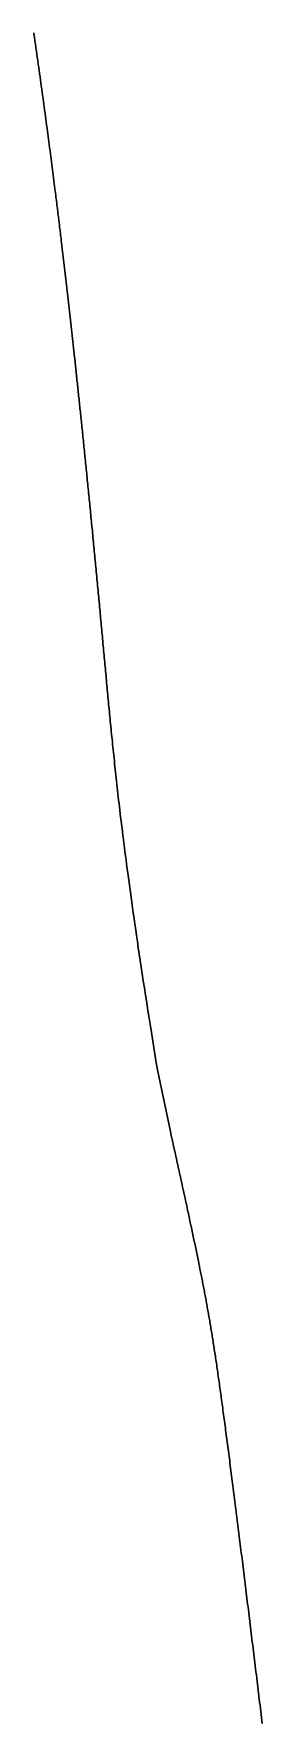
# Model space of a CAD drawing. Header units: inches. Extents: x 130170 to 284068, y 377793 to 804530.
# Drawn here: x 253832.94 to 253838.86, y 736561.41 to 736605.14 of the extents above; entities that cross this region are included whole.
import ezdxf

# ---------------------------------------------------------------- set-up
doc = ezdxf.new("R2010")
doc.units = ezdxf.units.IN
doc.header["$MEASUREMENT"] = 0
doc.layers.add('muni_il', color=7, linetype='Continuous')

msp = doc.modelspace()

# ---------------------------------------------------------------- linework, layer by layer
at = {"layer": 'muni_il'}
for points in [[(253832.939, 736605.159), (253832.944, 736605.124), (253832.949, 736605.088), (253832.954, 736605.052), (253832.96, 736605.016), (253832.965, 736604.98), (253832.97, 736604.945), (253832.975, 736604.909), (253832.98, 736604.873), (253832.985, 736604.838), (253832.991, 736604.802), (253832.996, 736604.767), (253833.001, 736604.731), (253833.006, 736604.695), (253833.011, 736604.66), (253833.016, 736604.625), (253833.021, 736604.589), (253833.026, 736604.554), (253833.031, 736604.518), (253833.036, 736604.483), (253833.042, 736604.448), (253833.047, 736604.412), (253833.052, 736604.377), (253833.057, 736604.342), (253833.062, 736604.307), (253833.067, 736604.271), (253833.072, 736604.236), (253833.077, 736604.201), (253833.082, 736604.166), (253833.086, 736604.13), (253833.091, 736604.095), (253833.096, 736604.06), (253833.101, 736604.025), (253833.106, 736603.99), (253833.111, 736603.955), (253833.116, 736603.92), (253833.121, 736603.885), (253833.126, 736603.85), (253833.13, 736603.815), (253833.135, 736603.78), (253833.14, 736603.745), (253833.145, 736603.71), (253833.15, 736603.675), (253833.155, 736603.64), (253833.16, 736603.605), (253833.164, 736603.57), (253833.169, 736603.536), (253833.174, 736603.501), (253833.179, 736603.466), (253833.184, 736603.431), (253833.188, 736603.396), (253833.193, 736603.361), (253833.198, 736603.327), (253833.202, 736603.292), (253833.207, 736603.257), (253833.212, 736603.222), (253833.217, 736603.187), (253833.221, 736603.153), (253833.226, 736603.118), (253833.231, 736603.083), (253833.236, 736603.048), (253833.24, 736603.014), (253833.245, 736602.979), (253833.25, 736602.944), (253833.254, 736602.909), (253833.259, 736602.875), (253833.264, 736602.84), (253833.268, 736602.805), (253833.273, 736602.77), (253833.277, 736602.736), (253833.282, 736602.701), (253833.287, 736602.666), (253833.291, 736602.632), (253833.296, 736602.597), (253833.3, 736602.562), (253833.305, 736602.528), (253833.31, 736602.493), (253833.314, 736602.458), (253833.319, 736602.424), (253833.323, 736602.389), (253833.328, 736602.354), (253833.333, 736602.32), (253833.337, 736602.285), (253833.342, 736602.25), (253833.346, 736602.215), (253833.351, 736602.181), (253833.355, 736602.146), (253833.36, 736602.111), (253833.364, 736602.077), (253833.369, 736602.042), (253833.373, 736602.007), (253833.378, 736601.973), (253833.382, 736601.938), (253833.387, 736601.903), (253833.391, 736601.868), (253833.396, 736601.834), (253833.4, 736601.799), (253833.405, 736601.764), (253833.409, 736601.729), (253833.414, 736601.695), (253833.418, 736601.66), (253833.423, 736601.625), (253833.427, 736601.591), (253833.432, 736601.556), (253833.436, 736601.521), (253833.44, 736601.486), (253833.445, 736601.451), (253833.449, 736601.417), (253833.454, 736601.382), (253833.458, 736601.347), (253833.463, 736601.312), (253833.467, 736601.277), (253833.471, 736601.242), (253833.476, 736601.207), (253833.48, 736601.173), (253833.485, 736601.138), (253833.489, 736601.103), (253833.493, 736601.068), (253833.498, 736601.033), (253833.502, 736600.998), (253833.507, 736600.963), (253833.511, 736600.928), (253833.515, 736600.893), (253833.52, 736600.858), (253833.524, 736600.823), (253833.528, 736600.788), (253833.533, 736600.753), (253833.537, 736600.718), (253833.541, 736600.683), (253833.546, 736600.648), (253833.55, 736600.613), (253833.554, 736600.578), (253833.559, 736600.543), (253833.563, 736600.508), (253833.567, 736600.472), (253833.572, 736600.437), (253833.576, 736600.402), (253833.58, 736600.367), (253833.585, 736600.332), (253833.589, 736600.296), (253833.593, 736600.261), (253833.598, 736600.226), (253833.602, 736600.19), (253833.606, 736600.155), (253833.61, 736600.12), (253833.615, 736600.084), (253833.619, 736600.049), (253833.623, 736600.013), (253833.628, 736599.978), (253833.632, 736599.943), (253833.636, 736599.907), (253833.64, 736599.871), (253833.645, 736599.836), (253833.649, 736599.8), (253833.653, 736599.765), (253833.657, 736599.729), (253833.662, 736599.693), (253833.666, 736599.658), (253833.67, 736599.622), (253833.675, 736599.586), (253833.679, 736599.55), (253833.683, 736599.514), (253833.687, 736599.479), (253833.692, 736599.443), (253833.696, 736599.407), (253833.7, 736599.371), (253833.704, 736599.335), (253833.709, 736599.299), (253833.713, 736599.263), (253833.717, 736599.226), (253833.721, 736599.19), (253833.726, 736599.154), (253833.73, 736599.118), (253833.734, 736599.082), (253833.738, 736599.045), (253833.743, 736599.009), (253833.747, 736598.972), (253833.751, 736598.936), (253833.755, 736598.899), (253833.76, 736598.863), (253833.764, 736598.826), (253833.768, 736598.789), (253833.772, 736598.753), (253833.777, 736598.716), (253833.781, 736598.679), (253833.785, 736598.642), (253833.789, 736598.605), (253833.794, 736598.568), (253833.798, 736598.531), (253833.802, 736598.494), (253833.806, 736598.457), (253833.811, 736598.419), (253833.815, 736598.382), (253833.819, 736598.344), (253833.824, 736598.307), (253833.828, 736598.269), (253833.832, 736598.232), (253833.836, 736598.194), (253833.841, 736598.156), (253833.845, 736598.118), (253833.849, 736598.08), (253833.853, 736598.042), (253833.858, 736598.004), (253833.862, 736597.966), (253833.866, 736597.928), (253833.871, 736597.889), (253833.875, 736597.851), (253833.879, 736597.812), (253833.884, 736597.773), (253833.888, 736597.735), (253833.892, 736597.696), (253833.897, 736597.657), (253833.901, 736597.617), (253833.905, 736597.578), (253833.91, 736597.539), (253833.914, 736597.5), (253833.919, 736597.46), (253833.923, 736597.42), (253833.927, 736597.38), (253833.932, 736597.341), (253833.936, 736597.301), (253833.941, 736597.26), (253833.945, 736597.22), (253833.949, 736597.18), (253833.954, 736597.139), (253833.958, 736597.098), (253833.963, 736597.058), (253833.967, 736597.017), (253833.972, 736596.976), (253833.976, 736596.934), (253833.981, 736596.893), (253833.985, 736596.851), (253833.99, 736596.81), (253833.994, 736596.768), (253833.999, 736596.726), (253834.003, 736596.684), (253834.008, 736596.641), (253834.013, 736596.599), (253834.017, 736596.556), (253834.022, 736596.513), (253834.026, 736596.47), (253834.031, 736596.427), (253834.036, 736596.384), (253834.04, 736596.34), (253834.045, 736596.297), (253834.05, 736596.253), (253834.054, 736596.209), (253834.059, 736596.164), (253834.064, 736596.12), (253834.069, 736596.075), (253834.073, 736596.031), (253834.078, 736595.986), (253834.083, 736595.94), (253834.088, 736595.895), (253834.092, 736595.849), (253834.097, 736595.804), (253834.102, 736595.758), (253834.107, 736595.711), (253834.112, 736595.665), (253834.117, 736595.618), (253834.122, 736595.571), (253834.127, 736595.524), (253834.132, 736595.477), (253834.137, 736595.43), (253834.142, 736595.382), (253834.147, 736595.334), (253834.152, 736595.286), (253834.157, 736595.238), (253834.162, 736595.189), (253834.167, 736595.14), (253834.172, 736595.091), (253834.177, 736595.042), (253834.182, 736594.993), (253834.187, 736594.943), (253834.192, 736594.893), (253834.198, 736594.843), (253834.203, 736594.793), (253834.208, 736594.742), (253834.213, 736594.692), (253834.218, 736594.641), (253834.224, 736594.589), (253834.229, 736594.538), (253834.234, 736594.486), (253834.24, 736594.434), (253834.245, 736594.382), (253834.25, 736594.33), (253834.256, 736594.278), (253834.261, 736594.225), (253834.266, 736594.172), (253834.272, 736594.119), (253834.277, 736594.066), (253834.283, 736594.012), (253834.288, 736593.958), (253834.293, 736593.904), (253834.299, 736593.85), (253834.304, 736593.796), (253834.31, 736593.741), (253834.315, 736593.686), (253834.321, 736593.631), (253834.327, 736593.576), (253834.332, 736593.521), (253834.338, 736593.465), (253834.343, 736593.409), (253834.349, 736593.354), (253834.354, 736593.298), (253834.36, 736593.241), (253834.366, 736593.185), (253834.371, 736593.128), (253834.377, 736593.071), (253834.383, 736593.014), (253834.388, 736592.957), (253834.394, 736592.9), (253834.4, 736592.843), (253834.405, 736592.785), (253834.411, 736592.727), (253834.417, 736592.67), (253834.422, 736592.612), (253834.428, 736592.554), (253834.434, 736592.495), (253834.439, 736592.437), (253834.445, 736592.379), (253834.451, 736592.32), (253834.457, 736592.261), (253834.462, 736592.203), (253834.468, 736592.144), (253834.474, 736592.085), (253834.48, 736592.026), (253834.485, 736591.967), (253834.491, 736591.907), (253834.497, 736591.848), (253834.502, 736591.789), (253834.508, 736591.729), (253834.514, 736591.67), (253834.52, 736591.61), (253834.525, 736591.551), (253834.531, 736591.491), (253834.537, 736591.431), (253834.543, 736591.372), (253834.548, 736591.312), (253834.554, 736591.252), (253834.56, 736591.192), (253834.565, 736591.132), (253834.571, 736591.072), (253834.577, 736591.012), (253834.582, 736590.953), (253834.588, 736590.893), (253834.594, 736590.833), (253834.599, 736590.773), (253834.605, 736590.713), (253834.611, 736590.653), (253834.616, 736590.593), (253834.622, 736590.533), (253834.628, 736590.473), (253834.633, 736590.413), (253834.639, 736590.353), (253834.644, 736590.293), (253834.65, 736590.233), (253834.656, 736590.174), (253834.661, 736590.114), (253834.667, 736590.054), (253834.672, 736589.994), (253834.678, 736589.934), (253834.683, 736589.875), (253834.689, 736589.815), (253834.694, 736589.755), (253834.7, 736589.695), (253834.706, 736589.635), (253834.711, 736589.576), (253834.717, 736589.516), (253834.722, 736589.456), (253834.728, 736589.397), (253834.733, 736589.337), (253834.739, 736589.277), (253834.744, 736589.217), (253834.75, 736589.158), (253834.755, 736589.098), (253834.761, 736589.038), (253834.766, 736588.978), (253834.772, 736588.918), (253834.777, 736588.858), (253834.783, 736588.798), (253834.788, 736588.738), (253834.794, 736588.678), (253834.8, 736588.618), (253834.805, 736588.558), (253834.811, 736588.498), (253834.817, 736588.437), (253834.822, 736588.377), (253834.828, 736588.316), (253834.833, 736588.255), (253834.839, 736588.194), (253834.845, 736588.133), (253834.851, 736588.072), (253834.857, 736588.01), (253834.862, 736587.949), (253834.868, 736587.887), (253834.874, 736587.825), (253834.88, 736587.762), (253834.886, 736587.7), (253834.892, 736587.637), (253834.898, 736587.574), (253834.904, 736587.511), (253834.91, 736587.447), (253834.916, 736587.383), (253834.923, 736587.318), (253834.929, 736587.254), (253834.936, 736587.188), (253834.942, 736587.123), (253834.949, 736587.057), (253834.955, 736586.99), (253834.962, 736586.923), (253834.969, 736586.856), (253834.976, 736586.788), (253834.983, 736586.72), (253834.99, 736586.65), (253834.997, 736586.581), (253835.004, 736586.511), (253835.011, 736586.44), (253835.019, 736586.368), (253835.027, 736586.296), (253835.034, 736586.223), (253835.042, 736586.149), (253835.05, 736586.074), (253835.058, 736585.999), (253835.067, 736585.923), (253835.075, 736585.845), (253835.084, 736585.767), (253835.093, 736585.688), (253835.102, 736585.608), (253835.111, 736585.527), (253835.12, 736585.445), (253835.129, 736585.362), (253835.139, 736585.277), (253835.149, 736585.192), (253835.159, 736585.105), (253835.17, 736585.017), (253835.18, 736584.927), (253835.191, 736584.836), (253835.202, 736584.744), (253835.214, 736584.65), (253835.226, 736584.555), (253835.238, 736584.458), (253835.25, 736584.359), (253835.262, 736584.259), (253835.275, 736584.156), (253835.288, 736584.052), (253835.302, 736583.946), (253835.316, 736583.838), (253835.33, 736583.728), (253835.345, 736583.616), (253835.36, 736583.501), (253835.376, 736583.384), (253835.392, 736583.265), (253835.408, 736583.144), (253835.425, 736583.019), (253835.443, 736582.892), (253835.461, 736582.763), (253835.479, 736582.63), (253835.498, 736582.495), (253835.517, 736582.356), (253835.538, 736582.214), (253835.558, 736582.069), (253835.58, 736581.921), (253835.602, 736581.769), (253835.625, 736581.613), (253835.648, 736581.454), (253835.672, 736581.291), (253835.697, 736581.124), (253835.723, 736580.952), (253835.75, 736580.777), (253835.777, 736580.597), (253835.805, 736580.412), (253835.834, 736580.223), (253835.865, 736580.029), (253835.896, 736579.83), (253835.928, 736579.627), (253835.961, 736579.418), (253835.995, 736579.203), (253836.031, 736578.983), (253836.067, 736578.758), (253836.105, 736578.527), (253836.144, 736578.29), (253836.479, 736576.696), (253836.504, 736576.584), (253836.516, 736576.529), (253836.528, 736576.474), (253836.54, 736576.42), (253836.553, 736576.365), (253836.564, 736576.311), (253836.576, 736576.257), (253836.588, 736576.203), (253836.6, 736576.149), (253836.612, 736576.096), (253836.624, 736576.042), (253836.636, 736575.989), (253836.647, 736575.936), (253836.659, 736575.883), (253836.67, 736575.83), (253836.682, 736575.778), (253836.694, 736575.725), (253836.705, 736575.673), (253836.716, 736575.621), (253836.728, 736575.569), (253836.739, 736575.517), (253836.75, 736575.465), (253836.762, 736575.414), (253836.773, 736575.363), (253836.784, 736575.311), (253836.795, 736575.261), (253836.806, 736575.21), (253836.817, 736575.159), (253836.828, 736575.109), (253836.839, 736575.059), (253836.85, 736575.009), (253836.861, 736574.959), (253836.871, 736574.91), (253836.882, 736574.861), (253836.893, 736574.812), (253836.903, 736574.763), (253836.914, 736574.715), (253836.924, 736574.666), (253836.934, 736574.618), (253836.945, 736574.571), (253836.955, 736574.523), (253836.965, 736574.476), (253836.975, 736574.429), (253836.985, 736574.382), (253836.995, 736574.336), (253837.005, 736574.289), (253837.015, 736574.243), (253837.024, 736574.198), (253837.034, 736574.152), (253837.044, 736574.107), (253837.053, 736574.062), (253837.063, 736574.017), (253837.072, 736573.973), (253837.081, 736573.929), (253837.091, 736573.885), (253837.1, 736573.841), (253837.109, 736573.798), (253837.118, 736573.755), (253837.127, 736573.712), (253837.136, 736573.669), (253837.145, 736573.627), (253837.154, 736573.584), (253837.162, 736573.543), (253837.171, 736573.501), (253837.179, 736573.459), (253837.188, 736573.418), (253837.196, 736573.377), (253837.205, 736573.336), (253837.213, 736573.295), (253837.221, 736573.255), (253837.23, 736573.215), (253837.238, 736573.175), (253837.246, 736573.135), (253837.254, 736573.095), (253837.262, 736573.056), (253837.27, 736573.016), (253837.277, 736572.977), (253837.285, 736572.938), (253837.293, 736572.899), (253837.301, 736572.86), (253837.308, 736572.821), (253837.316, 736572.783), (253837.323, 736572.744), (253837.331, 736572.706), (253837.338, 736572.668), (253837.345, 736572.629), (253837.353, 736572.591), (253837.36, 736572.553), (253837.367, 736572.515), (253837.374, 736572.477), (253837.382, 736572.439), (253837.389, 736572.401), (253837.396, 736572.363), (253837.403, 736572.325), (253837.41, 736572.287), (253837.417, 736572.249), (253837.424, 736572.211), (253837.43, 736572.173), (253837.437, 736572.135), (253837.444, 736572.097), (253837.451, 736572.058), (253837.458, 736572.02), (253837.465, 736571.981), (253837.471, 736571.943), (253837.478, 736571.904), (253837.485, 736571.865), (253837.491, 736571.826), (253837.498, 736571.787), (253837.505, 736571.748), (253837.512, 736571.708), (253837.518, 736571.669), (253837.525, 736571.629), (253837.532, 736571.589), (253837.538, 736571.549), (253837.545, 736571.508), (253837.551, 736571.468), (253837.558, 736571.427), (253837.565, 736571.386), (253837.571, 736571.344), (253837.578, 736571.302), (253837.585, 736571.261), (253837.591, 736571.218), (253837.598, 736571.176), (253837.605, 736571.133), (253837.611, 736571.09), (253837.618, 736571.046), (253837.625, 736571.003), (253837.631, 736570.959), (253837.638, 736570.914), (253837.645, 736570.87), (253837.651, 736570.825), (253837.658, 736570.779), (253837.665, 736570.733), (253837.672, 736570.687), (253837.679, 736570.641), (253837.685, 736570.594), (253837.692, 736570.547), (253837.699, 736570.499), (253837.706, 736570.451), (253837.713, 736570.403), (253837.72, 736570.354), (253837.727, 736570.305), (253837.734, 736570.256), (253837.741, 736570.206), (253837.748, 736570.156), (253837.756, 736570.105), (253837.763, 736570.054), (253837.77, 736570.003), (253837.777, 736569.951), (253837.784, 736569.899), (253837.792, 736569.846), (253837.799, 736569.793), (253837.806, 736569.74), (253837.814, 736569.686), (253837.821, 736569.632), (253837.828, 736569.577), (253837.836, 736569.522), (253837.843, 736569.467), (253837.851, 736569.411), (253837.858, 736569.355), (253837.866, 736569.299), (253837.873, 736569.242), (253837.881, 736569.185), (253837.889, 736569.127), (253837.897, 736569.069), (253837.904, 736569.011), (253837.912, 736568.952), (253837.92, 736568.893), (253837.928, 736568.833), (253837.936, 736568.774), (253837.944, 736568.713), (253837.952, 736568.653), (253837.959, 736568.592), (253837.968, 736568.531), (253837.976, 736568.469), (253837.984, 736568.407), (253837.992, 736568.345), (253838, 736568.283), (253838.008, 736568.22), (253838.016, 736568.156), (253838.024, 736568.093), (253838.033, 736568.029), (253838.041, 736567.965), (253838.049, 736567.9), (253838.058, 736567.836), (253838.066, 736567.771), (253838.074, 736567.705), (253838.083, 736567.64), (253838.091, 736567.574), (253838.1, 736567.508), (253838.108, 736567.441), (253838.116, 736567.374), (253838.125, 736567.307), (253838.134, 736567.24), (253838.142, 736567.172), (253838.151, 736567.105), (253838.159, 736567.037), (253838.168, 736566.968), (253838.177, 736566.9), (253838.185, 736566.831), (253838.194, 736566.762), (253838.203, 736566.693), (253838.212, 736566.623), (253838.22, 736566.554), (253838.229, 736566.484), (253838.238, 736566.413), (253838.247, 736566.343), (253838.256, 736566.273), (253838.264, 736566.202), (253838.273, 736566.131), (253838.282, 736566.06), (253838.291, 736565.988), (253838.3, 736565.917), (253838.309, 736565.845), (253838.318, 736565.773), (253838.327, 736565.701), (253838.336, 736565.628), (253838.345, 736565.556), (253838.354, 736565.483), (253838.363, 736565.41), (253838.372, 736565.337), (253838.381, 736565.264), (253838.39, 736565.191), (253838.399, 736565.117), (253838.409, 736565.044), (253838.418, 736564.97), (253838.427, 736564.896), (253838.436, 736564.821), (253838.445, 736564.747), (253838.454, 736564.673), (253838.463, 736564.598), (253838.473, 736564.523), (253838.482, 736564.448), (253838.491, 736564.373), (253838.5, 736564.298), (253838.51, 736564.223), (253838.519, 736564.147), (253838.528, 736564.072), (253838.537, 736563.996), (253838.547, 736563.92), (253838.556, 736563.844), (253838.566, 736563.768), (253838.575, 736563.691), (253838.584, 736563.615), (253838.593, 736563.538), (253838.603, 736563.462), (253838.612, 736563.385), (253838.622, 736563.308), (253838.631, 736563.231), (253838.641, 736563.154), (253838.65, 736563.076), (253838.659, 736562.999), (253838.669, 736562.921), (253838.678, 736562.844), (253838.688, 736562.766), (253838.697, 736562.688), (253838.707, 736562.61), (253838.716, 736562.532), (253838.726, 736562.454), (253838.735, 736562.376), (253838.745, 736562.297), (253838.754, 736562.219), (253838.764, 736562.14), (253838.774, 736562.062), (253838.783, 736561.983), (253838.793, 736561.904), (253838.802, 736561.825), (253838.812, 736561.746), (253838.822, 736561.667), (253838.831, 736561.587), (253838.841, 736561.508), (253838.851, 736561.429), (253838.86, 736561.349)], [(253838.86, 736561.349), (253838.851, 736561.429), (253838.841, 736561.508), (253838.831, 736561.587), (253838.822, 736561.667), (253838.812, 736561.746), (253838.802, 736561.825), (253838.793, 736561.904), (253838.783, 736561.983), (253838.774, 736562.062), (253838.764, 736562.14), (253838.754, 736562.219), (253838.745, 736562.297), (253838.735, 736562.376), (253838.726, 736562.454), (253838.716, 736562.532), (253838.707, 736562.61), (253838.697, 736562.688), (253838.688, 736562.766), (253838.678, 736562.844), (253838.669, 736562.921), (253838.659, 736562.999), (253838.65, 736563.076), (253838.641, 736563.154), (253838.631, 736563.231), (253838.622, 736563.308), (253838.612, 736563.385), (253838.603, 736563.462), (253838.593, 736563.538), (253838.584, 736563.615), (253838.575, 736563.691), (253838.566, 736563.768), (253838.556, 736563.844), (253838.547, 736563.92), (253838.537, 736563.996), (253838.528, 736564.072), (253838.519, 736564.147), (253838.51, 736564.223), (253838.5, 736564.298), (253838.491, 736564.373), (253838.482, 736564.448), (253838.473, 736564.523), (253838.463, 736564.598), (253838.454, 736564.673), (253838.445, 736564.747), (253838.436, 736564.821), (253838.427, 736564.896), (253838.418, 736564.97), (253838.409, 736565.044), (253838.399, 736565.117), (253838.39, 736565.191), (253838.381, 736565.264), (253838.372, 736565.337), (253838.363, 736565.41), (253838.354, 736565.483), (253838.345, 736565.556), (253838.336, 736565.628), (253838.327, 736565.701), (253838.318, 736565.773), (253838.309, 736565.845), (253838.3, 736565.917), (253838.291, 736565.988), (253838.282, 736566.06), (253838.273, 736566.131), (253838.264, 736566.202), (253838.256, 736566.273), (253838.247, 736566.343), (253838.238, 736566.413), (253838.229, 736566.484), (253838.22, 736566.554), (253838.212, 736566.623), (253838.203, 736566.693), (253838.194, 736566.762), (253838.185, 736566.831), (253838.177, 736566.9), (253838.168, 736566.968), (253838.159, 736567.037), (253838.151, 736567.105), (253838.142, 736567.172), (253838.134, 736567.24), (253838.125, 736567.307), (253838.116, 736567.374), (253838.108, 736567.441), (253838.1, 736567.508), (253838.091, 736567.574), (253838.083, 736567.64), (253838.074, 736567.705), (253838.066, 736567.771), (253838.058, 736567.836), (253838.049, 736567.9), (253838.041, 736567.965), (253838.033, 736568.029), (253838.024, 736568.093), (253838.016, 736568.156), (253838.008, 736568.22), (253838, 736568.283), (253837.992, 736568.345), (253837.984, 736568.407), (253837.976, 736568.469), (253837.968, 736568.531), (253837.959, 736568.592), (253837.952, 736568.653), (253837.944, 736568.713), (253837.936, 736568.774), (253837.928, 736568.833), (253837.92, 736568.893), (253837.912, 736568.952), (253837.904, 736569.011), (253837.897, 736569.069), (253837.889, 736569.127), (253837.881, 736569.185), (253837.873, 736569.242), (253837.866, 736569.299), (253837.858, 736569.355), (253837.851, 736569.411), (253837.843, 736569.467), (253837.836, 736569.522), (253837.828, 736569.577), (253837.821, 736569.632), (253837.814, 736569.686), (253837.806, 736569.74), (253837.799, 736569.793), (253837.792, 736569.846), (253837.784, 736569.899), (253837.777, 736569.951), (253837.77, 736570.003), (253837.763, 736570.054), (253837.756, 736570.105), (253837.748, 736570.156), (253837.741, 736570.206), (253837.734, 736570.256), (253837.727, 736570.305), (253837.72, 736570.354), (253837.713, 736570.403), (253837.706, 736570.451), (253837.699, 736570.499), (253837.692, 736570.547), (253837.685, 736570.594), (253837.679, 736570.641), (253837.672, 736570.687), (253837.665, 736570.733), (253837.658, 736570.779), (253837.651, 736570.825), (253837.645, 736570.87), (253837.638, 736570.914), (253837.631, 736570.959), (253837.625, 736571.003), (253837.618, 736571.046), (253837.611, 736571.09), (253837.605, 736571.133), (253837.598, 736571.176), (253837.591, 736571.218), (253837.585, 736571.261), (253837.578, 736571.302), (253837.571, 736571.344), (253837.565, 736571.386), (253837.558, 736571.427), (253837.551, 736571.468), (253837.545, 736571.508), (253837.538, 736571.549), (253837.532, 736571.589), (253837.525, 736571.629), (253837.518, 736571.669), (253837.512, 736571.708), (253837.505, 736571.748), (253837.498, 736571.787), (253837.491, 736571.826), (253837.485, 736571.865), (253837.478, 736571.904), (253837.471, 736571.943), (253837.465, 736571.981), (253837.458, 736572.02), (253837.451, 736572.058), (253837.444, 736572.097), (253837.437, 736572.135), (253837.43, 736572.173), (253837.424, 736572.211), (253837.417, 736572.249), (253837.41, 736572.287), (253837.403, 736572.325), (253837.396, 736572.363), (253837.389, 736572.401), (253837.382, 736572.439), (253837.374, 736572.477), (253837.367, 736572.515), (253837.36, 736572.553), (253837.353, 736572.591), (253837.345, 736572.629), (253837.338, 736572.668), (253837.331, 736572.706), (253837.323, 736572.744), (253837.316, 736572.783), (253837.308, 736572.821), (253837.301, 736572.86), (253837.293, 736572.899), (253837.285, 736572.938), (253837.277, 736572.977), (253837.27, 736573.016), (253837.262, 736573.056), (253837.254, 736573.095), (253837.246, 736573.135), (253837.238, 736573.175), (253837.23, 736573.215), (253837.221, 736573.255), (253837.213, 736573.295), (253837.205, 736573.336), (253837.196, 736573.377), (253837.188, 736573.418), (253837.179, 736573.459), (253837.171, 736573.501), (253837.162, 736573.543), (253837.154, 736573.584), (253837.145, 736573.627), (253837.136, 736573.669), (253837.127, 736573.712), (253837.118, 736573.755), (253837.109, 736573.798), (253837.1, 736573.841), (253837.091, 736573.885), (253837.081, 736573.929), (253837.072, 736573.973), (253837.063, 736574.017), (253837.053, 736574.062), (253837.044, 736574.107), (253837.034, 736574.152), (253837.024, 736574.198), (253837.015, 736574.243), (253837.005, 736574.289), (253836.995, 736574.336), (253836.985, 736574.382), (253836.975, 736574.429), (253836.965, 736574.476), (253836.955, 736574.523), (253836.945, 736574.571), (253836.934, 736574.618), (253836.924, 736574.666), (253836.914, 736574.715), (253836.903, 736574.763), (253836.893, 736574.812), (253836.882, 736574.861), (253836.871, 736574.91), (253836.861, 736574.959), (253836.85, 736575.009), (253836.839, 736575.059), (253836.828, 736575.109), (253836.817, 736575.159), (253836.806, 736575.21), (253836.795, 736575.261), (253836.784, 736575.311), (253836.773, 736575.363), (253836.762, 736575.414), (253836.75, 736575.465), (253836.739, 736575.517), (253836.728, 736575.569), (253836.716, 736575.621), (253836.705, 736575.673), (253836.694, 736575.725), (253836.682, 736575.778), (253836.67, 736575.83), (253836.659, 736575.883), (253836.647, 736575.936), (253836.636, 736575.989), (253836.624, 736576.042), (253836.612, 736576.096), (253836.6, 736576.149), (253836.588, 736576.203), (253836.576, 736576.257), (253836.564, 736576.311), (253836.553, 736576.365), (253836.54, 736576.42), (253836.528, 736576.474), (253836.516, 736576.529), (253836.504, 736576.584), (253836.479, 736576.696), (253836.144, 736578.29), (253836.105, 736578.527), (253836.067, 736578.758), (253836.031, 736578.983), (253835.995, 736579.203), (253835.961, 736579.418), (253835.928, 736579.627), (253835.896, 736579.83), (253835.865, 736580.029), (253835.834, 736580.223), (253835.805, 736580.412), (253835.777, 736580.597), (253835.75, 736580.777), (253835.723, 736580.952), (253835.697, 736581.124), (253835.672, 736581.291), (253835.648, 736581.454), (253835.625, 736581.613), (253835.602, 736581.769), (253835.58, 736581.921), (253835.558, 736582.069), (253835.538, 736582.214), (253835.517, 736582.356), (253835.498, 736582.495), (253835.479, 736582.63), (253835.461, 736582.763), (253835.443, 736582.892), (253835.425, 736583.019), (253835.408, 736583.144), (253835.392, 736583.265), (253835.376, 736583.384), (253835.36, 736583.501), (253835.345, 736583.616), (253835.33, 736583.728), (253835.316, 736583.838), (253835.302, 736583.946), (253835.288, 736584.052), (253835.275, 736584.156), (253835.262, 736584.259), (253835.25, 736584.359), (253835.238, 736584.458), (253835.226, 736584.555), (253835.214, 736584.65), (253835.202, 736584.744), (253835.191, 736584.836), (253835.18, 736584.927), (253835.17, 736585.017), (253835.159, 736585.105), (253835.149, 736585.192), (253835.139, 736585.277), (253835.129, 736585.362), (253835.12, 736585.445), (253835.111, 736585.527), (253835.102, 736585.608), (253835.093, 736585.688), (253835.084, 736585.767), (253835.075, 736585.845), (253835.067, 736585.923), (253835.058, 736585.999), (253835.05, 736586.074), (253835.042, 736586.149), (253835.034, 736586.223), (253835.027, 736586.296), (253835.019, 736586.368), (253835.011, 736586.44), (253835.004, 736586.511), (253834.997, 736586.581), (253834.99, 736586.65), (253834.983, 736586.72), (253834.976, 736586.788), (253834.969, 736586.856), (253834.962, 736586.923), (253834.955, 736586.99), (253834.949, 736587.057), (253834.942, 736587.123), (253834.936, 736587.188), (253834.929, 736587.254), (253834.923, 736587.318), (253834.916, 736587.383), (253834.91, 736587.447), (253834.904, 736587.511), (253834.898, 736587.574), (253834.892, 736587.637), (253834.886, 736587.7), (253834.88, 736587.762), (253834.874, 736587.825), (253834.868, 736587.887), (253834.862, 736587.949), (253834.857, 736588.01), (253834.851, 736588.072), (253834.845, 736588.133), (253834.839, 736588.194), (253834.833, 736588.255), (253834.828, 736588.316), (253834.822, 736588.377), (253834.817, 736588.437), (253834.811, 736588.498), (253834.805, 736588.558), (253834.8, 736588.618), (253834.794, 736588.678), (253834.788, 736588.738), (253834.783, 736588.798), (253834.777, 736588.858), (253834.772, 736588.918), (253834.766, 736588.978), (253834.761, 736589.038), (253834.755, 736589.098), (253834.75, 736589.158), (253834.744, 736589.217), (253834.739, 736589.277), (253834.733, 736589.337), (253834.728, 736589.397), (253834.722, 736589.456), (253834.717, 736589.516), (253834.711, 736589.576), (253834.706, 736589.635), (253834.7, 736589.695), (253834.694, 736589.755), (253834.689, 736589.815), (253834.683, 736589.875), (253834.678, 736589.934), (253834.672, 736589.994), (253834.667, 736590.054), (253834.661, 736590.114), (253834.656, 736590.174), (253834.65, 736590.233), (253834.644, 736590.293), (253834.639, 736590.353), (253834.633, 736590.413), (253834.628, 736590.473), (253834.622, 736590.533), (253834.616, 736590.593), (253834.611, 736590.653), (253834.605, 736590.713), (253834.599, 736590.773), (253834.594, 736590.833), (253834.588, 736590.893), (253834.582, 736590.953), (253834.577, 736591.012), (253834.571, 736591.072), (253834.565, 736591.132), (253834.56, 736591.192), (253834.554, 736591.252), (253834.548, 736591.312), (253834.543, 736591.372), (253834.537, 736591.431), (253834.531, 736591.491), (253834.525, 736591.551), (253834.52, 736591.61), (253834.514, 736591.67), (253834.508, 736591.729), (253834.502, 736591.789), (253834.497, 736591.848), (253834.491, 736591.907), (253834.485, 736591.967), (253834.48, 736592.026), (253834.474, 736592.085), (253834.468, 736592.144), (253834.462, 736592.203), (253834.457, 736592.261), (253834.451, 736592.32), (253834.445, 736592.379), (253834.439, 736592.437), (253834.434, 736592.495), (253834.428, 736592.554), (253834.422, 736592.612), (253834.417, 736592.67), (253834.411, 736592.727), (253834.405, 736592.785), (253834.4, 736592.843), (253834.394, 736592.9), (253834.388, 736592.957), (253834.383, 736593.014), (253834.377, 736593.071), (253834.371, 736593.128), (253834.366, 736593.185), (253834.36, 736593.241), (253834.354, 736593.298), (253834.349, 736593.354), (253834.343, 736593.409), (253834.338, 736593.465), (253834.332, 736593.521), (253834.327, 736593.576), (253834.321, 736593.631), (253834.315, 736593.686), (253834.31, 736593.741), (253834.304, 736593.796), (253834.299, 736593.85), (253834.293, 736593.904), (253834.288, 736593.958), (253834.283, 736594.012), (253834.277, 736594.066), (253834.272, 736594.119), (253834.266, 736594.172), (253834.261, 736594.225), (253834.256, 736594.278), (253834.25, 736594.33), (253834.245, 736594.382), (253834.24, 736594.434), (253834.234, 736594.486), (253834.229, 736594.538), (253834.224, 736594.589), (253834.218, 736594.641), (253834.213, 736594.692), (253834.208, 736594.742), (253834.203, 736594.793), (253834.198, 736594.843), (253834.192, 736594.893), (253834.187, 736594.943), (253834.182, 736594.993), (253834.177, 736595.042), (253834.172, 736595.091), (253834.167, 736595.14), (253834.162, 736595.189), (253834.157, 736595.238), (253834.152, 736595.286), (253834.147, 736595.334), (253834.142, 736595.382), (253834.137, 736595.43), (253834.132, 736595.477), (253834.127, 736595.524), (253834.122, 736595.571), (253834.117, 736595.618), (253834.112, 736595.665), (253834.107, 736595.711), (253834.102, 736595.758), (253834.097, 736595.804), (253834.092, 736595.849), (253834.088, 736595.895), (253834.083, 736595.94), (253834.078, 736595.986), (253834.073, 736596.031), (253834.069, 736596.075), (253834.064, 736596.12), (253834.059, 736596.164), (253834.054, 736596.209), (253834.05, 736596.253), (253834.045, 736596.297), (253834.04, 736596.34), (253834.036, 736596.384), (253834.031, 736596.427), (253834.026, 736596.47), (253834.022, 736596.513), (253834.017, 736596.556), (253834.013, 736596.599), (253834.008, 736596.641), (253834.003, 736596.684), (253833.999, 736596.726), (253833.994, 736596.768), (253833.99, 736596.81), (253833.985, 736596.851), (253833.981, 736596.893), (253833.976, 736596.934), (253833.972, 736596.976), (253833.967, 736597.017), (253833.963, 736597.058), (253833.958, 736597.098), (253833.954, 736597.139), (253833.949, 736597.18), (253833.945, 736597.22), (253833.941, 736597.26), (253833.936, 736597.301), (253833.932, 736597.341), (253833.927, 736597.38), (253833.923, 736597.42), (253833.919, 736597.46), (253833.914, 736597.5), (253833.91, 736597.539), (253833.905, 736597.578), (253833.901, 736597.617), (253833.897, 736597.657), (253833.892, 736597.696), (253833.888, 736597.735), (253833.884, 736597.773), (253833.879, 736597.812), (253833.875, 736597.851), (253833.871, 736597.889), (253833.866, 736597.928), (253833.862, 736597.966), (253833.858, 736598.004), (253833.853, 736598.042), (253833.849, 736598.08), (253833.845, 736598.118), (253833.841, 736598.156), (253833.836, 736598.194), (253833.832, 736598.232), (253833.828, 736598.269), (253833.824, 736598.307), (253833.819, 736598.344), (253833.815, 736598.382), (253833.811, 736598.419), (253833.806, 736598.457), (253833.802, 736598.494), (253833.798, 736598.531), (253833.794, 736598.568), (253833.789, 736598.605), (253833.785, 736598.642), (253833.781, 736598.679), (253833.777, 736598.716), (253833.772, 736598.753), (253833.768, 736598.789), (253833.764, 736598.826), (253833.76, 736598.863), (253833.755, 736598.899), (253833.751, 736598.936), (253833.747, 736598.972), (253833.743, 736599.009), (253833.738, 736599.045), (253833.734, 736599.082), (253833.73, 736599.118), (253833.726, 736599.154), (253833.721, 736599.19), (253833.717, 736599.226), (253833.713, 736599.263), (253833.709, 736599.299), (253833.704, 736599.335), (253833.7, 736599.371), (253833.696, 736599.407), (253833.692, 736599.443), (253833.687, 736599.479), (253833.683, 736599.514), (253833.679, 736599.55), (253833.675, 736599.586), (253833.67, 736599.622), (253833.666, 736599.658), (253833.662, 736599.693), (253833.657, 736599.729), (253833.653, 736599.765), (253833.649, 736599.8), (253833.645, 736599.836), (253833.64, 736599.871), (253833.636, 736599.907), (253833.632, 736599.943), (253833.628, 736599.978), (253833.623, 736600.013), (253833.619, 736600.049), (253833.615, 736600.084), (253833.61, 736600.12), (253833.606, 736600.155), (253833.602, 736600.19), (253833.598, 736600.226), (253833.593, 736600.261), (253833.589, 736600.296), (253833.585, 736600.332), (253833.58, 736600.367), (253833.576, 736600.402), (253833.572, 736600.437), (253833.567, 736600.472), (253833.563, 736600.508), (253833.559, 736600.543), (253833.554, 736600.578), (253833.55, 736600.613), (253833.546, 736600.648), (253833.541, 736600.683), (253833.537, 736600.718), (253833.533, 736600.753), (253833.528, 736600.788), (253833.524, 736600.823), (253833.52, 736600.858), (253833.515, 736600.893), (253833.511, 736600.928), (253833.507, 736600.963), (253833.502, 736600.998), (253833.498, 736601.033), (253833.493, 736601.068), (253833.489, 736601.103), (253833.485, 736601.138), (253833.48, 736601.173), (253833.476, 736601.207), (253833.471, 736601.242), (253833.467, 736601.277), (253833.463, 736601.312), (253833.458, 736601.347), (253833.454, 736601.382), (253833.449, 736601.417), (253833.445, 736601.451), (253833.44, 736601.486), (253833.436, 736601.521), (253833.432, 736601.556), (253833.427, 736601.591), (253833.423, 736601.625), (253833.418, 736601.66), (253833.414, 736601.695), (253833.409, 736601.729), (253833.405, 736601.764), (253833.4, 736601.799), (253833.396, 736601.834), (253833.391, 736601.868), (253833.387, 736601.903), (253833.382, 736601.938), (253833.378, 736601.973), (253833.373, 736602.007), (253833.369, 736602.042), (253833.364, 736602.077), (253833.36, 736602.111), (253833.355, 736602.146), (253833.351, 736602.181), (253833.346, 736602.215), (253833.342, 736602.25), (253833.337, 736602.285), (253833.333, 736602.32), (253833.328, 736602.354), (253833.323, 736602.389), (253833.319, 736602.424), (253833.314, 736602.458), (253833.31, 736602.493), (253833.305, 736602.528), (253833.3, 736602.562), (253833.296, 736602.597), (253833.291, 736602.632), (253833.287, 736602.666), (253833.282, 736602.701), (253833.277, 736602.736), (253833.273, 736602.77), (253833.268, 736602.805), (253833.264, 736602.84), (253833.259, 736602.875), (253833.254, 736602.909), (253833.25, 736602.944), (253833.245, 736602.979), (253833.24, 736603.014), (253833.236, 736603.048), (253833.231, 736603.083), (253833.226, 736603.118), (253833.221, 736603.153), (253833.217, 736603.187), (253833.212, 736603.222), (253833.207, 736603.257), (253833.202, 736603.292), (253833.198, 736603.327), (253833.193, 736603.361), (253833.188, 736603.396), (253833.184, 736603.431), (253833.179, 736603.466), (253833.174, 736603.501), (253833.169, 736603.536), (253833.164, 736603.57), (253833.16, 736603.605), (253833.155, 736603.64), (253833.15, 736603.675), (253833.145, 736603.71), (253833.14, 736603.745), (253833.135, 736603.78), (253833.13, 736603.815), (253833.126, 736603.85), (253833.121, 736603.885), (253833.116, 736603.92), (253833.111, 736603.955), (253833.106, 736603.99), (253833.101, 736604.025), (253833.096, 736604.06), (253833.091, 736604.095), (253833.086, 736604.13), (253833.082, 736604.166), (253833.077, 736604.201), (253833.072, 736604.236), (253833.067, 736604.271), (253833.062, 736604.307), (253833.057, 736604.342), (253833.052, 736604.377), (253833.047, 736604.412), (253833.042, 736604.448), (253833.036, 736604.483), (253833.031, 736604.518), (253833.026, 736604.554), (253833.021, 736604.589), (253833.016, 736604.625), (253833.011, 736604.66), (253833.006, 736604.695), (253833.001, 736604.731), (253832.996, 736604.767), (253832.991, 736604.802), (253832.985, 736604.838), (253832.98, 736604.873), (253832.975, 736604.909), (253832.97, 736604.945), (253832.965, 736604.98), (253832.96, 736605.016), (253832.954, 736605.052), (253832.949, 736605.088), (253832.944, 736605.124), (253832.939, 736605.159)]]:
    msp.add_lwpolyline(points, dxfattribs=at)

doc.saveas('drawing.dxf')
